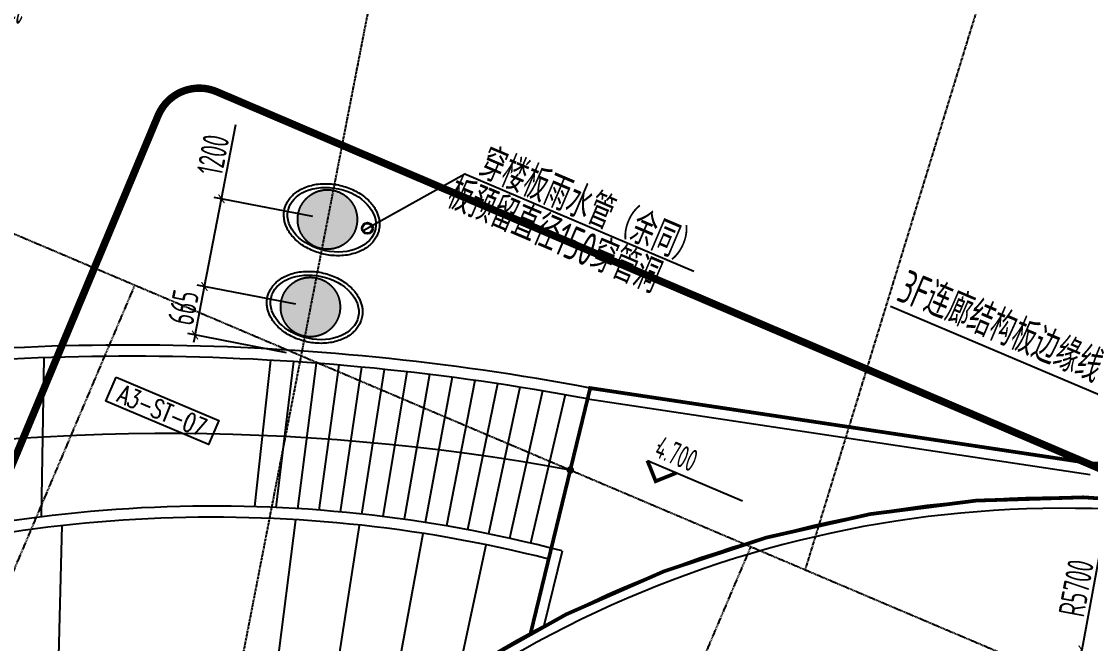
# Model space of a CAD drawing. Extents: x 11778731 to 12007717, y -6694179 to -6363962.
# Drawn here: x 11923105 to 11937485, y -6413515 to -6405151 of the extents above; entities that cross this region are included whole.
import ezdxf
from ezdxf.enums import TextEntityAlignment as Align
from ezdxf.xclip import XClip

# ---------------------------------------------------------------- set-up
doc = ezdxf.new("R2010")
doc.units = 0
doc.header["$LTSCALE"] = 10
doc.header["$MEASUREMENT"] = 0
doc.header["$XCLIPFRAME"] = 0
for name, pattern in [('A3-RG-axis-100$0$CENTER', [2, 1.25, -0.25, 0.25, -0.25]), ('A3-RI-3F$0$DASH', [0.35, 0.25, -0.1]), ('DASHED2', [0.375, 0.25, -0.125])]:
    doc.linetypes.add(name, pattern=pattern)
for name, color, linetype in [('A-CLOD', 200, 'Continuous'), ('A3-RB-3F-100$0$A-DIMS-100', 1, 'Continuous'), ('A3-RG-axis-100$0$A-DIMS-100', 1, 'Continuous'), ('A3-RG-axis-100$0$A-GRID', 1, 'A3-RG-axis-100$0$CENTER'), ('A3-RI-3F$0$A-FLOR-CURT', 55, 'Continuous'), ('A3-RI-3F$0$A-STRS-HRAL', 80, 'Continuous'), ('A3-RI-3F$0$A-WALL-FINI', 95, 'Continuous'), ('A3-RM-3F$0$0P-1', 191, 'Continuous'), ('A3-RM-3F$0$0P-FE-FH-V', 141, 'Continuous'), ('A3-RS-1F$0$A-HATH-GRAY', 8, 'Continuous'), ('A3-RS-1F$0$A-WALL', 7, 'Continuous'), ('A3-RV-3F$0$A-STRS', 50, 'Continuous'), ('A3-RV-3F$0$A-STRS-HRAL', 80, 'Continuous'), ('A3-RV-3F$0$A-SYMB-STRS', 1, 'Continuous'), ('A3-SYMB-3F-100$0$A-SYMB', 4, 'Continuous'), ('A3-SYMB-3F-100$0$A-SYMB-AREA', 4, 'Continuous'), ('A3-SYMB-3F-100$0$A-SYMB-NAME', 4, 'Continuous'), ('A3-SYMB-3F-100$0$A-SYMB-NAME-E', 4, 'Continuous'), ('A3-SYMB-3F-100$0$A-SYMB-NUMB-T', 4, 'Continuous')]:
    doc.layers.add(name, color=color, linetype=linetype)
doc.styles.add('A3-RB-3F-100$0$XD2008', font='xd-hzs.shx', dxfattribs={"width": 0.7, "bigfont": 'xd-hztxt.shx'})
doc.styles.add('A3-RG-axis-100$0$XD2008', font='xd-hzs.shx', dxfattribs={"width": 0.7, "bigfont": 'xd-hztxt.shx'})
doc.styles.add('A3-SYMB-3F-100$0$ECADI', font='hzs.shx', dxfattribs={"width": 0.7, "bigfont": 'hztxt.shx'})
doc.styles.add('A3-SYMB-3F-100$0$ECADI-TXT', font='simplex.shx', dxfattribs={"bigfont": 'hztxt.shx'})
doc.styles.add('A3-SYMB-3F-100$0$XD2008', font='hzs.shx', dxfattribs={"width": 0.7, "bigfont": 'hztxt.shx'})
doc.dimstyles.new('A3-RB-3F-100$0$XD100', dxfattribs={"dimscale": 100, "dimtxt": 3.5, "dimasz": 1.5, "dimexe": 1, "dimexo": 2, "dimgap": 0.5, "dimtad": 1, "dimdec": 0, "dimdsep": 46, "dimtxsty": 'A3-RB-3F-100$0$XD2008', "dimcen": 2.5, "dimclrt": 4, "dimaunit": 1, "dimadec": 0, "dimazin": 0, "dimtfac": 1, "dimtdec": 0, "dimtix": 1, "dimtmove": 0, "dimatfit": 3, "dimfxl": 0, "dimtolj": 1, "dimtzin": 0, "dimarcsym": 0})
doc.dimstyles.new('A3-RG-axis-100$0$XD100$0', dxfattribs={"dimscale": 100, "dimtxt": 3.5, "dimasz": 1, "dimexe": 1, "dimexo": 2, "dimgap": 0.5, "dimtad": 1, "dimdec": 0, "dimdsep": 46, "dimtxsty": 'A3-RG-axis-100$0$XD2008', "dimblk1": 'A3-RG-axis-100$0$_ARCHTICK', "dimblk2": 'A3-RG-axis-100$0$_ARCHTICK', "dimsah": 1, "dimcen": 2.5, "dimclrt": 4, "dimaunit": 1, "dimadec": 0, "dimazin": 0, "dimtfac": 1, "dimtdec": 0, "dimtix": 1, "dimtmove": 0, "dimatfit": 3, "dimfxl": 0, "dimtolj": 1, "dimtzin": 0, "dimarcsym": 0})

# ---------------------------------------------------------------- blocks, each defined once
blk = doc.blocks.new('A3-RV-3F')
at = {"layer": 'A3-RV-3F$0$A-STRS'}
for p, q in [((11923407, -6409672), (11923371, -6411812)), ((11926457, -6409706), (11926241, -6411674)), ((11926763, -6409724), (11926529, -6411685)), ((11927068, -6409746), (11926817, -6411701)), ((11927373, -6409770), (11927105, -6411720)), ((11927678, -6409798), (11927392, -6411745)), ((11927984, -6409828), (11927679, -6411773)), ((11928288, -6409861), (11927965, -6411807)), ((11928593, -6409896), (11928251, -6411844)), ((11928898, -6409935), (11928536, -6411887)), ((11929202, -6409976), (11928821, -6411933)), ((11929506, -6410021), (11929105, -6411984)), ((11929810, -6410068), (11929388, -6412040)), ((11930114, -6410118), (11929670, -6412100)), ((11930417, -6410170), (11929951, -6412164)), ((11930720, -6410226), (11930232, -6412232)), ((11923521, -6417005), (11923653, -6411929)), ((11926324, -6415541), (11926798, -6411850)), ((11927160, -6415085), (11927654, -6411928)), ((11928046, -6414531), (11928509, -6412034)), ((11928979, -6413948), (11929357, -6412186))]:
    blk.add_line(p, q, dxfattribs=at)
at = {"layer": 'A3-RV-3F$0$A-STRS-HRAL'}
for p, q in [((11930755, -6410080), (11930720, -6410226)), ((11930377, -6412270), (11930132, -6413276)), ((11930196, -6412378), (11929955, -6413371))]:
    blk.add_line(p, q, dxfattribs=at)
for centre, radius, start, end in [((11924569, -6442902), 33400, 79.3261, 99.3096), ((11924569, -6442902), 33250, 79.3396, 99.3224), ((11925689, -6430166), 18500, 75.3215, 109.6014), ((11925689, -6430166), 18350, 75.7817, 109.7107)]:
    blk.add_arc(centre, radius, start, end, dxfattribs=at)
at = {"layer": 'A3-RV-3F$0$A-SYMB-STRS', "extrusion": (-1.20972e-14, 6.84426e-15, -1), "const_width": 50, "elevation": 0}
blk.add_lwpolyline([(-11930489, -6411206, -1), (-11930486, -6411156, -1)], format="xyb", close=True, dxfattribs=at)
at = {"layer": 'A3-RV-3F$0$A-SYMB-STRS'}
blk.add_arc((11925079, -6440836), 30144, 79.6639, 101.0253, dxfattribs=at)
blk = doc.blocks.new('A3-RI-3F')
at = {"layer": 'A3-RI-3F$0$A-FLOR-CURT', "color": 170, "linetype": 'A3-RI-3F$0$DASH', "const_width": 50}
blk.add_lwpolyline([(11926493, -6396565, 0.052123), (11917489, -6394434), (11917228, -6394435), (11916164, -6395948), (11915379, -6395377, 0.263888), (11909910, -6402375), (11909461, -6410947, 0.270782), (11913854, -6418314, 0.242696), (11921643, -6418532), (11929176, -6413825, -0.244698), (11942986, -6412739), (11948447, -6415057, 0.668179), (11951083, -6412467), (11948801, -6406818, 0.221695), (11943856, -6402207), (11926494, -6396566)], format="xyb", dxfattribs=at)
at = {"layer": 'A3-RI-3F$0$A-FLOR-CURT', "color": 212, "linetype": 'A3-RI-3F$0$DASH', "const_width": 50}
blk.add_lwpolyline([(11948036, -6405372), (11940202, -6410535, -0.140608), (11937502, -6411094), (11930755, -6410080), (11929955, -6413371)], format="xyb", dxfattribs=at)
at = {"layer": 'A3-RI-3F$0$A-STRS-HRAL'}
for p, q in [((11930755, -6410080), (11937502, -6411094)), ((11930720, -6410226), (11937479, -6411242))]:
    blk.add_line(p, q, dxfattribs=at)
for radius in [15000, 14850]:
    blk.add_arc((11937125, -6426546), radius, 67, 122, dxfattribs=at)
at = {"layer": 'A3-RI-3F$0$A-WALL-FINI'}
for centre in [(11927279, -6407817), (11927049, -6408995)]:
    blk.add_ellipse(centre, major_axis=(587, -125), ratio=0.708333, dxfattribs=at)
for points in [[(11927914, -6407952), (11927917, -6407940), (11927919, -6407928), (11927922, -6407897), (11927923, -6407880), (11927921, -6407844), (11927919, -6407826), (11927912, -6407790), (11927907, -6407773), (11927895, -6407738), (11927888, -6407720), (11927872, -6407686), (11927862, -6407670), (11927842, -6407637), (11927830, -6407621), (11927799, -6407583), (11927779, -6407561), (11927734, -6407520), (11927709, -6407501), (11927658, -6407464), (11927630, -6407448), (11927573, -6407418), (11927543, -6407404), (11927481, -6407380), (11927450, -6407370), (11927385, -6407353), (11927352, -6407346), (11927286, -6407337), (11927253, -6407334), (11927187, -6407332), (11927155, -6407333), (11927090, -6407338), (11927059, -6407343), (11926998, -6407356), (11926968, -6407365), (11926911, -6407385), (11926884, -6407398), (11926833, -6407425), (11926809, -6407441), (11926770, -6407472), (11926753, -6407487), (11926723, -6407519), (11926710, -6407535), (11926686, -6407571), (11926676, -6407589), (11926660, -6407624), (11926654, -6407640), (11926644, -6407674), (11926640, -6407691), (11926636, -6407726), (11926635, -6407743), (11926636, -6407779), (11926637, -6407796), (11926643, -6407831), (11926647, -6407849), (11926657, -6407884), (11926664, -6407901), (11926679, -6407935), (11926688, -6407951), (11926707, -6407984), (11926718, -6408000), (11926748, -6408038), (11926767, -6408060), (11926811, -6408102), (11926834, -6408122), (11926885, -6408159), (11926911, -6408176), (11926967, -6408207), (11926997, -6408221), (11927057, -6408246), (11927089, -6408257), (11927152, -6408276), (11927185, -6408283), (11927250, -6408294), (11927283, -6408298), (11927349, -6408301), (11927382, -6408301), (11927446, -6408297), (11927478, -6408293), (11927540, -6408282), (11927570, -6408274), (11927628, -6408255), (11927655, -6408244), (11927707, -6408218), (11927732, -6408203), (11927774, -6408173), (11927791, -6408158), (11927823, -6408127), (11927838, -6408110), (11927864, -6408075), (11927875, -6408056), (11927893, -6408021), (11927899, -6408004), (11927909, -6407976), (11927912, -6407964), (11927914, -6407952)], [(11927685, -6409130), (11927688, -6409118), (11927690, -6409105), (11927693, -6409075), (11927693, -6409057), (11927692, -6409022), (11927690, -6409004), (11927683, -6408968), (11927678, -6408951), (11927666, -6408916), (11927659, -6408898), (11927643, -6408864), (11927633, -6408848), (11927612, -6408815), (11927601, -6408799), (11927570, -6408761), (11927549, -6408739), (11927504, -6408698), (11927480, -6408678), (11927428, -6408642), (11927401, -6408626), (11927344, -6408595), (11927314, -6408582), (11927252, -6408558), (11927221, -6408548), (11927156, -6408531), (11927123, -6408524), (11927057, -6408515), (11927024, -6408512), (11926958, -6408510), (11926926, -6408511), (11926861, -6408516), (11926830, -6408521), (11926768, -6408534), (11926739, -6408543), (11926682, -6408563), (11926655, -6408576), (11926604, -6408603), (11926580, -6408619), (11926540, -6408650), (11926524, -6408665), (11926494, -6408697), (11926481, -6408713), (11926457, -6408748), (11926447, -6408767), (11926431, -6408802), (11926425, -6408818), (11926415, -6408852), (11926411, -6408869), (11926407, -6408904), (11926406, -6408921), (11926406, -6408956), (11926408, -6408974), (11926414, -6409009), (11926418, -6409027), (11926428, -6409062), (11926435, -6409079), (11926450, -6409112), (11926459, -6409129), (11926478, -6409162), (11926489, -6409178), (11926519, -6409216), (11926538, -6409238), (11926582, -6409280), (11926605, -6409300), (11926655, -6409337), (11926682, -6409354), (11926738, -6409385), (11926768, -6409399), (11926828, -6409424), (11926860, -6409435), (11926923, -6409453), (11926956, -6409461), (11927021, -6409472), (11927054, -6409476), (11927120, -6409479), (11927153, -6409479), (11927217, -6409475), (11927249, -6409471), (11927311, -6409460), (11927341, -6409452), (11927398, -6409433), (11927426, -6409422), (11927478, -6409396), (11927503, -6409381), (11927544, -6409351), (11927562, -6409336), (11927594, -6409305), (11927609, -6409288), (11927635, -6409252), (11927646, -6409234), (11927663, -6409199), (11927670, -6409182), (11927679, -6409154), (11927683, -6409142), (11927685, -6409130)]]:
    blk.add_open_spline(points, degree=3, knots=[0, 0, 0, 0, 0.076523, 0.076523, 0.183626, 0.183626, 0.290729, 0.290729, 0.397831, 0.397831, 0.504934, 0.504934, 0.612037, 0.612037, 0.719139, 0.719139, 0.87668, 0.87668, 1.03422, 1.03422, 1.191761, 1.191761, 1.349301, 1.349301, 1.506841, 1.506841, 1.664382, 1.664382, 1.821922, 1.821922, 1.979462, 1.979462, 2.137003, 2.137003, 2.294543, 2.294543, 2.452083, 2.452083, 2.609624, 2.609624, 2.73537, 2.73537, 2.861116, 2.861116, 2.986863, 2.986863, 3.092591, 3.092591, 3.198319, 3.198319, 3.304047, 3.304047, 3.409776, 3.409776, 3.515504, 3.515504, 3.621232, 3.621232, 3.72696, 3.72696, 3.832689, 3.832689, 3.989552, 3.989552, 4.146415, 4.146415, 4.303278, 4.303278, 4.460141, 4.460141, 4.617004, 4.617004, 4.773867, 4.773867, 4.93073, 4.93073, 5.087593, 5.087593, 5.244456, 5.244456, 5.401319, 5.401319, 5.558182, 5.558182, 5.715045, 5.715045, 5.84446, 5.84446, 5.973874, 5.973874, 6.103289, 6.103289, 6.20947, 6.20947, 6.283185, 6.283185, 6.283185, 6.283185], dxfattribs=at)
blk = doc.blocks.new('A3-RG-axis-100$0$_ARCHTICK')
at = {"color": 0, "linetype": 'ByBlock', "const_width": 0.15}
blk.add_lwpolyline([(-0.5, -0.5), (0.5, 0.5)], dxfattribs=at)
blk = doc.blocks.new('*D316')
at = {"layer": 'A3-RG-axis-100$0$A-DIMS-100', "color": 0, "lineweight": -2}
for p, q in [((11925567, -6408714), (11925586, -6408616)), ((11925440, -6409367), (11925567, -6408714)), ((11926796, -6408953), (11925469, -6408695)), ((11926669, -6409606), (11925342, -6409347)), ((11925440, -6409367), (11925421, -6409465))]:
    blk.add_line(p, q, dxfattribs=at)
at = {"layer": 'A3-RG-axis-100$0$A-DIMS-100', "color": 0, "lineweight": -2, "xscale": 100, "yscale": 100, "zscale": 100}
for p, rotation in [((11925567, -6408714), 258.9899717065115), ((11925440, -6409367), 78.98997170651155)]:
    blk.add_blockref('A3-RG-axis-100$0$_ARCHTICK', p, dxfattribs=dict(at, rotation=rotation))
at = {"layer": 'A3-RG-axis-100$0$A-DIMS-100', "color": 4, "insert": (11925283, -6408997), "char_height": 350, "attachment_point": 5, "rotation": 78.99, "style": 'A3-RG-axis-100$0$XD2008'}
blk.add_mtext('\\A1;665', dxfattribs=at)
blk = doc.blocks.new('*D317')
at = {"layer": 'A3-RG-axis-100$0$A-DIMS-100', "color": 0, "lineweight": -2}
for p, q in [((11925796, -6407536), (11925990, -6406538)), ((11925567, -6408714), (11925796, -6407536)), ((11927025, -6407775), (11925698, -6407517)), ((11926796, -6408953), (11925469, -6408695))]:
    blk.add_line(p, q, dxfattribs=at)
at = {"layer": 'A3-RG-axis-100$0$A-DIMS-100', "color": 0, "lineweight": -2, "xscale": 100, "yscale": 100, "zscale": 100}
for p, rotation in [((11925796, -6407536), 78.98997170651155), ((11925567, -6408714), 258.9899717065115)]:
    blk.add_blockref('A3-RG-axis-100$0$_ARCHTICK', p, dxfattribs=dict(at, rotation=rotation))
at = {"layer": 'A3-RG-axis-100$0$A-DIMS-100', "color": 4, "insert": (11925682, -6406945), "char_height": 350, "attachment_point": 5, "rotation": 78.99, "style": 'A3-RG-axis-100$0$XD2008'}
blk.add_mtext('\\A1;1200', dxfattribs=at)
blk = doc.blocks.new('A3-SYMB-3F-100$0$ECADI-TAG-ROOM')
at = {"layer": 'A3-SYMB-3F-100$0$A-SYMB-AREA', "style": 'A3-SYMB-3F-100$0$ECADI', "width": 0.7}
blk.add_attdef('340M2', text='', height=2.5, dxfattribs=at).set_placement((7.17, -1.75), align=Align.MIDDLE_LEFT)
at = {"layer": 'A3-SYMB-3F-100$0$A-SYMB-NAME', "style": 'A3-SYMB-3F-100$0$ECADI', "width": 0.7}
blk.add_attdef('CHINESENAME', (-5.13, 0.09), '', height=4.5, dxfattribs=at)
at = {"layer": 'A3-SYMB-3F-100$0$A-SYMB-NAME-E', "style": 'A3-SYMB-3F-100$0$ECADI', "width": 0.7}
for tag, p in [('ENGLISHHIGH', (-5.13, 8.04)), ('ENGLISHLOW', (-5.13, 4.84))]:
    blk.add_attdef(tag, p, '', height=2.5, dxfattribs=at)
blk = doc.blocks.new('A3-SYMB-3F-100$0$ECADI-TAG-HGHT（国标）')
at = {"color": 1}
blk.add_line((-2.12, 2.12), (11.77, 2.12), dxfattribs=at)
at = {"color": 1, "const_width": 0.5}
blk.add_lwpolyline([(-2.12, 2.12), (0, 0), (2.12, 2.12)], dxfattribs=at)
at = {"color": 1}
blk.add_point((-1.48, 4.6), dxfattribs=at)
at = {"style": 'A3-SYMB-3F-100$0$XD2008', "width": 0.7}
blk.add_attdef('FL', text='', height=3, dxfattribs=at).set_placement((-2.69, 2.97), align=Align.RIGHT)
for tag, p in [('F.F.L.', (2.28, 2.97)), ('T.O.S.', (2.28, -1.1))]:
    blk.add_attdef(tag, p, '', height=3, dxfattribs=at)
blk = doc.blocks.new('A3-SYMB-3F-100$0$ECADI-TAG-CODE')
at = {"layer": 'A3-SYMB-3F-100$0$A-SYMB-NUMB-T', "color": 1}
blk.add_lwpolyline([(0, 3.5), (15, 3.5), (15, 0), (0, 0)], close=True, dxfattribs=at)
at = {"layer": 'A3-SYMB-3F-100$0$A-SYMB-NUMB-T', "style": 'A3-SYMB-3F-100$0$ECADI-TXT', "width": 0.7}
blk.add_attdef('CODE', text='', height=2.5, dxfattribs=at).set_placement((7.5, 1.75), align=Align.MIDDLE_CENTER)
blk = doc.blocks.new('A3-SYMB-3F-100')
at = {"layer": 'A3-SYMB-3F-100$0$A-SYMB'}
for points in [[(11927709, -6407959), (11929067, -6407201), (11932148, -6408509)], [(11938295, -6411592), (11937609, -6410177), (11934793, -6408982)]]:
    blk.add_lwpolyline(points, dxfattribs=at)
ref = blk.add_blockref('A3-SYMB-3F-100$0$ECADI-TAG-ROOM', (11922606, -6405009), dxfattribs=dict(at, xscale=-99.9999999998905, yscale=100.0000000001164, rotation=336.9999999996269))
ref.add_attrib('CHINESENAME', '详二次装修图纸', (11921056, -6404342), dxfattribs={"height": 450, "rotation": 337, "style": 'A3-SYMB-3F-100$0$ECADI', "width": 0.7})
ref = blk.add_blockref('A3-SYMB-3F-100$0$ECADI-TAG-ROOM', (11930772, -6407897), dxfattribs=dict(at, xscale=-99.9999999998905, yscale=100.0000000001164, rotation=336.9999999996269))
ref.add_attrib('CHINESENAME', '穿楼板雨水管（余同）', (11929222, -6407230), dxfattribs={"height": 450, "rotation": 337, "style": 'A3-SYMB-3F-100$0$ECADI', "width": 0.7})
ref = blk.add_blockref('A3-SYMB-3F-100$0$ECADI-TAG-ROOM', (11930341, -6408306), dxfattribs=dict(at, xscale=-99.9999999998905, yscale=100.0000000001164, rotation=336.9999999996269))
ref.add_attrib('CHINESENAME', '板预留直径150穿管洞', (11928791, -6407638), dxfattribs={"height": 450, "rotation": 337, "style": 'A3-SYMB-3F-100$0$ECADI', "width": 0.7})
ref = blk.add_blockref('A3-SYMB-3F-100$0$ECADI-TAG-ROOM', (11936082, -6409425), dxfattribs=dict(at, xscale=-99.99999999989045, yscale=100.0000000001164, rotation=336.9999999995738))
ref.add_attrib('CHINESENAME', '3F连廊结构板边缘线', (11934854, -6408894), dxfattribs={"height": 450, "rotation": 337, "style": 'A3-SYMB-3F-100$0$ECADI', "width": 0.7})
at = {"layer": 'A3-SYMB-3F-100$0$A-SYMB', "xscale": 100.0000000100172, "yscale": 100.0000000002328, "zscale": 100, "rotation": 337}
blk.add_blockref('A3-SYMB-3F-100$0$ECADI-TAG-CODE', (11924242, -6410254), dxfattribs=at).add_auto_attribs({'CODE': 'A3-ST-07'})
at = {"layer": 'A3-SYMB-3F-100$0$A-SYMB'}
ref = blk.add_blockref('A3-SYMB-3F-100$0$ECADI-TAG-HGHT（国标）', (11931636, -6411332), dxfattribs=dict(at, xscale=100, yscale=100.0000000002328, rotation=337))
ref.add_attrib('F.F.L.', '4.700', (11931601, -6410995), dxfattribs={"layer": '0', "height": 300, "rotation": 337, "style": 'A3-SYMB-3F-100$0$XD2008', "width": 0.7})
blk = doc.blocks.new('A3-RB-3F-100$0$_ARCHTICK')
at = {"color": 0, "linetype": 'ByBlock', "const_width": 0.15}
blk.add_lwpolyline([(-0.5, -0.5), (0.5, 0.5)], dxfattribs=at)
blk = doc.blocks.new('*D398')
at = {"layer": 'A3-RB-3F-100$0$A-DIMS-100', "color": 0, "lineweight": -2}
for p in [(11937623, -6412215), (11936319, -6419203)]:
    blk.add_line(p, (11937365, -6413599), dxfattribs=at)
at = {"layer": 'A3-RB-3F-100$0$A-DIMS-100', "color": 0, "lineweight": -2, "xscale": 100, "yscale": 100, "zscale": 100, "rotation": 259.4245389215454}
blk.add_blockref('A3-RB-3F-100$0$_ARCHTICK', (11937365, -6413599), dxfattribs=at)
at = {"layer": 'A3-RB-3F-100$0$A-DIMS-100', "color": 4, "insert": (11937291, -6412768), "char_height": 350, "attachment_point": 5, "rotation": 79.4245, "style": 'A3-RB-3F-100$0$XD2008'}
blk.add_mtext('\\A1;R5700', dxfattribs=at)
blk = doc.blocks.new('A3-RS-1F')
at = {"layer": 'A3-RS-1F$0$A-HATH-GRAY'}
h = blk.add_hatch(color=256, dxfattribs=at)
edge = h.paths.add_edge_path()
edge.add_arc((11927221, -6407814), 400, 0, 360)
h = blk.add_hatch(color=256, dxfattribs=at)
edge = h.paths.add_edge_path()
edge.add_arc((11926992, -6408991), 400, 0, 360)
at = {"layer": 'A3-RS-1F$0$A-WALL'}
for centre in [(11927221, -6407814), (11926992, -6408991)]:
    blk.add_circle(centre, 400, dxfattribs=at)
blk = doc.blocks.new('A3-RM-3F$0$DFA')
at = {"layer": 'A3-RM-3F$0$0P-FE-FH-V'}
for radius in [75, 65]:
    blk.add_circle((0, 0), radius, dxfattribs=at)
blk = doc.blocks.new('A3-RM-3F')
at = {"layer": 'A3-RM-3F$0$0P-1'}
blk.add_blockref('A3-RM-3F$0$DFA', (11927759, -6407931), dxfattribs=at)
at = {"layer": 'A3-RM-3F$0$0P-FE-FH-V'}
blk.add_blockref('A3-RM-3F$0$DFA', (11927759, -6407931), dxfattribs=at)
blk = doc.blocks.new('A3-RG-axis-100')
at = {"layer": 'A3-RG-axis-100$0$A-GRID'}
for p, q in [((11929900.5, -6394045), (11924823, -6420142.4)), ((11938459.9, -6396826.1), (11933644.8, -6412521.6)), ((11907163.4, -6401280.8), (11992184.7, -6437370.3)), ((11924628.9, -6408694.5), (11906537.9, -6451314.1)), ((11932913.4, -6412211.1), (11914822.5, -6454830.7))]:
    blk.add_line(p, q, dxfattribs=at)
at = {"layer": 'A3-RG-axis-100$0$A-DIMS-100'}
dim = blk.add_linear_dim(base=(11925796.2, -6407536.2), p1=(11926992.2, -6408991.4), p2=(11927221.4, -6407813.5), angle=78.98997, dimstyle='A3-RG-axis-100$0$XD100$0', override={"dimasz": 1}, dxfattribs=at)
dim.commit()
dim.dimension.update_dxf_attribs({"geometry": '*D317', "text_midpoint": (11925902.8, -6406988.1), "dimtype": 128})
dim = blk.add_linear_dim(base=(11925567, -6408714.1), p1=(11926865.4, -6409643.9), p2=(11926992.2, -6408991.4), angle=78.98997, dimstyle='A3-RG-axis-100$0$XD100$0', override={"dimasz": 1}, dxfattribs=at)
dim.commit()
dim.dimension.update_dxf_attribs({"geometry": '*D316', "text_midpoint": (11925282.7, -6408997.4)})
blk = doc.blocks.new('A3-RB-3F-100')
at = {"layer": 'A3-RB-3F-100$0$A-DIMS-100'}
dim = blk.add_radius_dim(center=(11936318.9, -6419202.6), mpoint=(11937365, -6413599.4), dimstyle='A3-RB-3F-100$0$XD100', override={"dimasz": 1, "dimblk1": 'A3-RB-3F-100$0$_ARCHTICK', "dimblk2": 'A3-RB-3F-100$0$_ARCHTICK', "dimsah": 1}, dxfattribs=at)
dim.commit()
dim.dimension.update_dxf_attribs({"geometry": '*D398', "text_midpoint": (11937291.4, -6412767.6)})

msp = doc.modelspace()

# ---------------------------------------------------------------- linework, layer by layer
at = {"layer": 'A-CLOD', "linetype": 'DASHED2', "const_width": 100}
msp.add_lwpolyline([(11925732, -6406096), (11943019, -6413471, -0.413788), (11943336, -6414257), (11935490, -6432741, -0.414214), (11934703, -6433059), (11917500, -6425756, -0.414214), (11917183, -6424970), (11924945, -6406413, -0.414639)], format="xyb", close=True, dxfattribs=at)

# ---------------------------------------------------------------- block references
for name in ['A3-RG-axis-100', 'A3-RB-3F-100', 'A3-RI-3F', 'A3-RI-3F', 'A3-RI-3F', 'A3-SYMB-3F-100', 'A3-SYMB-3F-100', 'A3-RM-3F', 'A3-RV-3F', 'A3-RV-3F']:
    msp.add_blockref(name, (0, 0))
ref = msp.add_blockref('A3-RS-1F', (0, 0))
XClip(ref).set_block_clipping_path([(11880575.4595815204, -6415096.270357037), (11910249.6177904997, -6426601.7009763205), (11922841.9025027994, -6430599.4828046197), (11977834.5324543808, -6451371.0095163761), (12008409.3102089595, -6381594.5835881606), (11890394.8696729206, -6356927.6296852781), (11884882.5177205391, -6396620.1386088813)])

doc.saveas('drawing.dxf')
